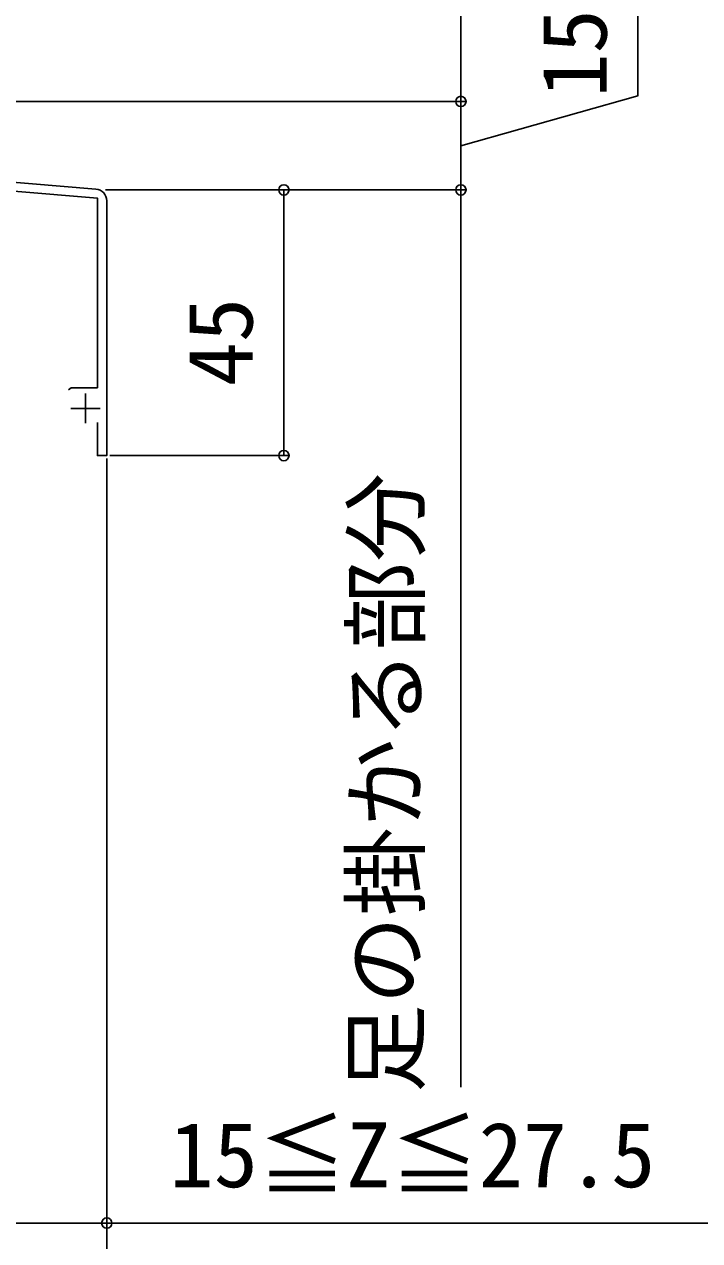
# Model space of a CAD drawing. Units: millimetres, scale not verified. Extents: x -875 to 875, y -1299 to 1293.
# Drawn here: x -524 to -409.5, y -1193.3 to -987.2 of the extents above; entities that cross this region are included whole.
import ezdxf
from ezdxf.enums import TextEntityAlignment as Align

# ---------------------------------------------------------------- set-up
doc = ezdxf.new("R2010")
doc.units = ezdxf.units.MM
doc.header["$LTSCALE"] = 8
doc.layers.add('0-2_YKK_11', color=7, linetype='Continuous')
doc.layers.add('0-5_YKK_D', color=6, linetype='Continuous')
doc.styles.add('ＭＳ ゴシック', font='')
doc.styles.get('ＭＳ ゴシック').set_extended_font_data('MS Gothic')

msp = doc.modelspace()

# ---------------------------------------------------------------- linework, layer by layer
at = {"layer": '0-2_YKK_11'}
for p, q in [((-511.834, -1015.144), (-674.354, -1001.6)), ((-513.6, -1049.796), (-513.6, -1054.796)), ((-516.1, -1052.296), (-511.1, -1052.296))]:
    msp.add_line(p, q, dxfattribs=at)
for points in [[(-674.478, -1003.095), (-610.457, -1008.43), (-610.264, -1008.326), (-609.716, -1008.372), (-609.543, -1008.506), (-511.6, -1016.668), (-511.6, -1048.796), (-516.016, -1048.796), (-516.499, -1049.167)], [(-511.6, -1054.696), (-511.6, -1060.296), (-510, -1060.296), (-510, -1017.137)]]:
    msp.add_lwpolyline(points, dxfattribs=at)
msp.add_arc((-512, -1017.137), 2, 360, 85.23635, dxfattribs=at)
at = {"layer": '0-5_YKK_D'}
for p, q in [((-450, -150.297), (-450, -1000.296)), ((-571.441, -1000.296), (-449, -1000.296)), ((-571.441, -1000.296), (-449, -1000.296)), ((-450, -1000.296), (-450, -1015.296)), ((-510.217, -1015.296), (-479, -1015.296)), ((-510.217, -1015.296), (-449, -1015.296)), ((-510.217, -1015.296), (-449, -1015.296)), ((-480, -1015.296), (-480, -1060.296)), ((-450, -1015.296), (-450, -1167.26)), ((-510, -1060.796), (-510, -1191.296)), ((-510, -1060.796), (-510, -1221.296)), ((-509.5, -1060.296), (-479, -1060.296))]:
    msp.add_line(p, q, dxfattribs=at)
for points in [[(-450, -1007.796), (-420, -999.332), (-420, -976.923)], [(-527.5, -1190.296), (-510, -1190.296), (-383.5, -1190.296)]]:
    msp.add_lwpolyline(points, dxfattribs=at)
for centre in [(-450, -1000.296), (-450, -1000.296), (-480, -1015.296), (-450, -1015.296), (-450, -1015.296), (-480, -1060.296), (-510, -1190.296)]:
    msp.add_circle(centre, 0.875, dxfattribs=at)

# ---------------------------------------------------------------- texts
at = {"layer": '0-5_YKK_D', "style": 'ＭＳ ゴシック'}
for s, p in [('15', (-422, -999.633)), ('45', (-482, -1048.535)), ('足の掛かる部分', (-453.96, -1168.284))]:
    msp.add_text(s, height=11, rotation=90, dxfattribs=at).set_placement(p, align=Align.BOTTOM_LEFT)
msp.add_text('15≦Z≦27.5', height=11, dxfattribs=at).set_placement((-499.364, -1187.529), align=Align.BOTTOM_LEFT)

doc.saveas('drawing.dxf')
